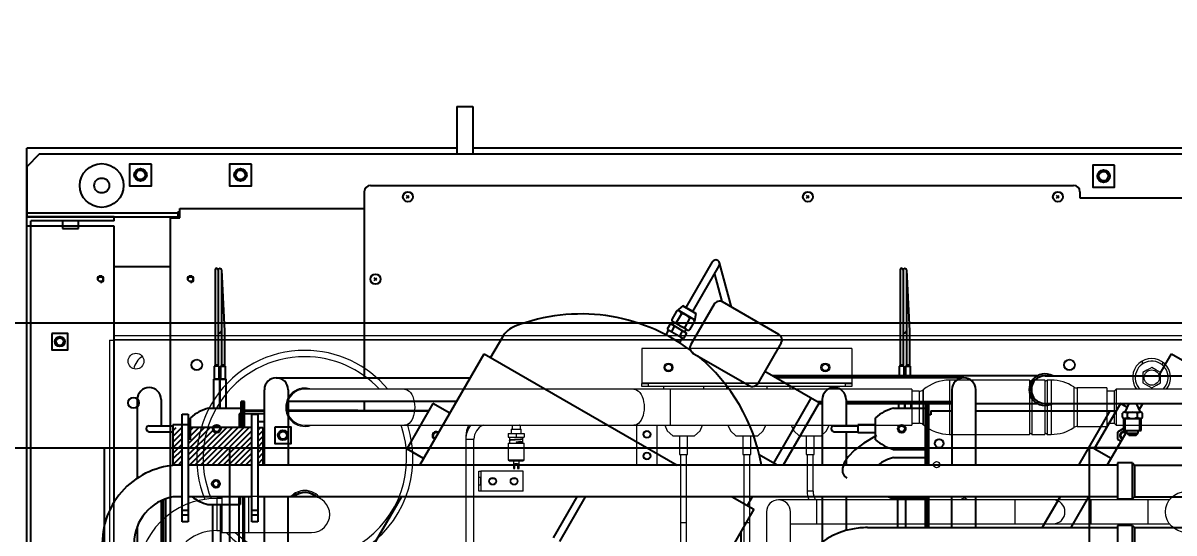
# Model space of a CAD drawing. Header units: millimetres. Extents: x 0 to 31017, y 0 to 21335.
# Drawn here: x 27140.9 to 27232.9, y 3402.2 to 3443.1 of the extents above; entities that cross this region are included whole.
import ezdxf
from ezdxf import colors
from ezdxf.entities.mleader import LeaderData, LeaderLine
from ezdxf.enums import TextEntityAlignment as Align
from ezdxf.math import Vec2, Vec3

# ---------------------------------------------------------------- set-up
doc = ezdxf.new("R2010")
doc.units = ezdxf.units.MM
doc.layers.add('DIM', color=2, linetype='Continuous')
doc.styles.get("Standard").update_dxf_attribs({"font": 'arial.ttf'})
pattern_1 = [(45, (106689.99417, -45823.58983), (-0.2245064, 0.2245064), [])]

# ---------------------------------------------------------------- blocks, each defined once
blk = doc.blocks.new('3F機組圖灰底')
at = {"layer": 'DIM'}
h = blk.add_hatch(dxfattribs=at)
h.set_pattern_fill('ANSI31', color=8, scale=0.1, style=0)
h.set_pattern_definition(pattern_1)
h.paths.add_polyline_path([(106746.685, -45562.649), (106746.785, -45562.649), (106746.785, -45560.563), (106746.685, -45560.563)])
h = blk.add_hatch(dxfattribs=at)
h.set_pattern_fill('ANSI31', color=8, scale=0.1, style=0)
h.set_pattern_definition([(45, (106690.78213, -45825.38736), (-0.2245064, 0.2245064), [])])
h.paths.add_polyline_path([(106741.814, -45562.649), (106741.378, -45562.649, 0.183737), (106741.178, -45562.725), (106741.104, -45562.791), (106741.074, -45562.819), (106741.075, -45565.593), (106741.134, -45565.649), (106741.814, -45565.649)])
h.paths.add_polyline_path([(106747.377, -45562.649), (106744.877, -45562.649, -0.073703), (106744.891, -45562.741, -1), (106744.256, -45562.741, -0.073703), (106744.27, -45562.649), (106742.294, -45562.649), (106742.294, -45565.649), (106747.377, -45565.649)])
h.paths.add_polyline_path([(106748.274, -45562.667, 0.085191), (106748.174, -45562.649), (106747.857, -45562.649), (106747.857, -45565.649), (106748.275, -45565.649)])
h = blk.add_hatch(dxfattribs=at)
h.set_pattern_fill('ANSI31', color=8, scale=0.1, style=0)
h.set_pattern_definition(pattern_1)
h.paths.add_polyline_path([(106746.785, -45568.189), (106746.685, -45568.189), (106746.685, -45570.813, 0.004637), (106746.785, -45570.773)])
h = blk.add_hatch(dxfattribs=at)
h.set_pattern_fill('ANSI31', color=8, scale=0.1, style=0)
h.set_pattern_definition(pattern_1)
h.paths.add_polyline_path([(106746.785, -45570.773, -0.004637), (106746.685, -45570.813), (106746.685, -45578.463), (106746.785, -45578.463)])
at = {"color": 8, "linetype": 'Continuous', "lineweight": 15}
for p, q in [((106735.991, -45555.648), (106735.991, -45608.383)), ((106735.991, -45555.648), (106736.315, -45555.648)), ((106736.315, -45555.648), (106736.315, -45608.383)), ((106736.335, -45555.648), (106736.315, -45555.648)), ((106736.335, -45555.304), (106736.335, -45555.628)), ((106902.393, -45555.304), (106736.335, -45555.304)), ((106902.393, -45555.628), (106736.335, -45555.628)), ((106736.335, -45555.628), (106736.335, -45555.648)), ((106736.335, -45555.648), (106736.335, -45608.383)), ((106902.393, -45555.648), (106736.335, -45555.648)), ((106795.384, -45556.316), (106778.588, -45556.316)), ((106778.588, -45556.316), (106778.588, -45559.098)), ((106795.384, -45556.316), (106795.384, -45559.098)), ((106818.6, -45557.331), (106818.6, -45557.58)), ((106820.27, -45557.679), (106820.27, -45557.425)), ((106818.667, -45558.234), (106818.667, -45559.052)), ((106820.083, -45559.052), (106820.083, -45558.234)), ((106778.588, -45559.098), (106778.588, -45559.118)), ((106795.384, -45559.098), (106778.588, -45559.098)), ((106778.588, -45559.351), (106778.588, -45559.118)), ((106778.588, -45559.118), (106779.094, -45559.118)), ((106779.094, -45559.351), (106778.588, -45559.351)), ((106794.878, -45559.118), (106779.094, -45559.118)), ((106779.094, -45559.118), (106779.094, -45559.351)), ((106794.878, -45559.351), (106779.094, -45559.351)), ((106780.308, -45559.351), (106780.308, -45559.575)), ((106783.546, -45559.575), (106783.546, -45559.351)), ((106785.367, -45559.351), (106785.367, -45559.575)), ((106788.605, -45559.575), (106788.605, -45559.351)), ((106790.426, -45559.351), (106790.426, -45559.575)), ((106793.664, -45559.575), (106793.664, -45559.351)), ((106794.878, -45559.118), (106795.384, -45559.118)), ((106794.878, -45559.351), (106794.878, -45559.118)), ((106795.384, -45559.351), (106794.878, -45559.351)), ((106795.384, -45559.098), (106795.384, -45559.118)), ((106795.384, -45559.118), (106795.384, -45559.351)), ((106809.609, -45558.845), (106803.206, -45558.845)), ((106803.206, -45558.845), (106803.206, -45561.851)), ((106809.609, -45558.845), (106809.609, -45561.851)), ((106810.823, -45558.845), (106809.794, -45558.845)), ((106809.794, -45558.845), (106809.794, -45561.851)), ((106810.823, -45558.845), (106810.823, -45561.851)), ((106811.34, -45558.845), (106811.008, -45558.845)), ((106811.008, -45558.845), (106811.008, -45561.851)), ((106811.34, -45558.845), (106811.34, -45561.851)), ((106813.14, -45559.392), (106813.14, -45561.642)), ((106759.584, -45559.575), (106751.624, -45559.575)), ((106777.939, -45559.575), (106759.584, -45559.575)), ((106780.841, -45559.575), (106777.939, -45559.575)), ((106800.19, -45559.575), (106780.841, -45559.575)), ((106780.841, -45559.575), (106780.841, -45562.466)), ((106800.19, -45559.575), (106800.19, -45562.466)), ((106800.782, -45559.736), (106800.19, -45559.736)), ((106800.782, -45559.736), (106800.782, -45561.511)), ((106801.093, -45559.63), (106801.063, -45559.65)), ((106801.063, -45559.65), (106801.063, -45561.544)), ((106801.093, -45559.63), (106801.093, -45561.552)), ((106815.772, -45559.478), (106813.422, -45559.478)), ((106813.422, -45559.478), (106813.422, -45561.61)), ((106815.772, -45559.478), (106815.772, -45561.61)), ((106816.379, -45559.736), (106815.772, -45559.736)), ((106816.54, -45559.575), (106816.379, -45559.736)), ((106816.379, -45559.736), (106816.379, -45562.306)), ((106846.126, -45559.575), (106816.54, -45559.575)), ((106816.54, -45559.575), (106816.54, -45562.466)), ((106800.782, -45561.511), (106800.782, -45562.306)), ((106801.063, -45561.544), (106801.063, -45562.391)), ((106801.093, -45561.552), (106801.093, -45562.411)), ((106803.206, -45561.851), (106803.206, -45563.196)), ((106809.609, -45561.851), (106809.609, -45563.196)), ((106809.794, -45561.851), (106809.794, -45563.196)), ((106810.823, -45561.851), (106810.823, -45563.196)), ((106811.008, -45561.851), (106811.008, -45563.196)), ((106811.34, -45561.851), (106811.34, -45563.196)), ((106813.14, -45561.642), (106813.14, -45562.649)), ((106813.422, -45561.61), (106813.422, -45562.564)), ((106815.772, -45561.61), (106815.772, -45562.564)), ((106751.624, -45562.466), (106759.584, -45562.466)), ((106759.584, -45562.466), (106768.265, -45562.466)), ((106767.893, -45563.113), (106767.893, -45563.417)), ((106767.893, -45563.113), (106768.536, -45563.113)), ((106768.135, -45562.78), (106768.135, -45563.113)), ((106768.135, -45562.78), (106768.536, -45562.78)), ((106768.205, -45562.466), (106768.205, -45562.78)), ((106768.265, -45562.466), (106768.536, -45562.466)), ((106768.536, -45562.466), (106768.866, -45562.466)), ((106768.536, -45562.78), (106768.937, -45562.78)), ((106768.536, -45563.113), (106768.536, -45563.417)), ((106768.536, -45563.113), (106769.178, -45563.113)), ((106768.777, -45562.466), (106768.777, -45562.449)), ((106768.866, -45562.466), (106777.939, -45562.466)), ((106768.866, -45562.78), (106768.866, -45562.466)), ((106768.937, -45563.113), (106768.937, -45562.78)), ((106769.178, -45563.113), (106769.178, -45563.417)), ((106777.939, -45562.466), (106780.841, -45562.466)), ((106778.184, -45565.624), (106778.184, -45562.466)), ((106779.802, -45565.624), (106779.802, -45562.466)), ((106780.416, -45562.466), (106780.614, -45562.908)), ((106780.614, -45562.908), (106781.054, -45563.297)), ((106780.841, -45562.466), (106800.19, -45562.466)), ((106782.801, -45563.297), (106783.241, -45562.908)), ((106783.241, -45562.908), (106783.439, -45562.466)), ((106785.475, -45562.466), (106785.673, -45562.908)), ((106785.673, -45562.908), (106786.113, -45563.297)), ((106787.86, -45563.297), (106788.3, -45562.908)), ((106788.3, -45562.908), (106788.498, -45562.466)), ((106790.534, -45562.466), (106790.732, -45562.908)), ((106790.732, -45562.908), (106791.172, -45563.297)), ((106792.919, -45563.297), (106793.359, -45562.908)), ((106793.359, -45562.908), (106793.557, -45562.466)), ((106800.19, -45562.306), (106800.782, -45562.306)), ((106801.063, -45562.391), (106801.093, -45562.411)), ((106813.422, -45562.564), (106815.772, -45562.564)), ((106815.772, -45562.306), (106816.379, -45562.306)), ((106816.379, -45562.306), (106816.54, -45562.466)), ((106816.54, -45562.466), (106846.126, -45562.466)), ((106764.507, -45563.317), (106764.507, -45563.57)), ((106764.524, -45563.317), (106764.507, -45563.317)), ((106764.507, -45563.57), (106764.507, -45575.51)), ((106764.507, -45563.57), (106765.149, -45563.57)), ((106765.149, -45575.51), (106765.149, -45563.57)), ((106767.893, -45563.417), (106768.536, -45563.417)), ((106767.898, -45563.903), (106767.898, -45565.218)), ((106767.898, -45563.903), (106768.536, -45563.903)), ((106768.005, -45563.417), (106768.005, -45563.431)), ((106768.005, -45563.462), (106768.005, -45563.634)), ((106768.005, -45563.664), (106768.005, -45563.903)), ((106768.026, -45563.422), (106768.021, -45563.452)), ((106768.021, -45563.452), (106768.031, -45563.452)), ((106768.026, -45563.423), (106768.03, -45563.422)), ((106768.535, -45563.786), (106768.537, -45563.816)), ((106768.536, -45563.417), (106769.178, -45563.417)), ((106768.536, -45563.903), (106769.173, -45563.903)), ((106769.067, -45563.533), (106769.067, -45563.417)), ((106769.067, -45563.735), (106769.067, -45563.563)), ((106769.067, -45563.903), (106769.067, -45563.766)), ((106769.173, -45565.218), (106769.173, -45563.903)), ((106781.054, -45563.297), (106782.801, -45563.297)), ((106781.606, -45563.297), (106781.606, -45564.815)), ((106782.249, -45564.815), (106782.249, -45563.297)), ((106786.113, -45563.297), (106787.86, -45563.297)), ((106786.665, -45563.297), (106786.665, -45564.815)), ((106787.308, -45564.815), (106787.308, -45563.297)), ((106791.172, -45563.297), (106792.919, -45563.297)), ((106791.724, -45563.297), (106791.724, -45564.815)), ((106792.367, -45564.815), (106792.367, -45563.297)), ((106803.206, -45563.196), (106809.609, -45563.196)), ((106809.794, -45563.196), (106810.823, -45563.196)), ((106811.008, -45563.196), (106811.34, -45563.196)), ((106781.606, -45564.815), (106782.249, -45564.815)), ((106781.686, -45564.815), (106781.686, -45570.279)), ((106782.168, -45570.279), (106782.168, -45564.815)), ((106786.665, -45564.815), (106787.308, -45564.815)), ((106786.745, -45564.815), (106786.745, -45570.279)), ((106787.227, -45570.279), (106787.227, -45564.815)), ((106791.724, -45564.815), (106792.367, -45564.815)), ((106791.805, -45564.815), (106791.805, -45567.749)), ((106792.286, -45567.749), (106792.286, -45564.815)), ((106767.898, -45565.218), (106768, -45565.319)), ((106767.898, -45565.218), (106768.536, -45565.218)), ((106768, -45565.319), (106768.536, -45565.319)), ((106768.308, -45565.319), (106768.308, -45565.926)), ((106768.435, -45565.522), (106768.637, -45565.522)), ((106768.435, -45565.926), (106768.435, -45565.522)), ((106768.536, -45565.218), (106769.173, -45565.218)), ((106768.536, -45565.319), (106769.072, -45565.319)), ((106768.637, -45565.522), (106768.637, -45565.926)), ((106768.763, -45565.926), (106768.763, -45565.319)), ((106769.072, -45565.319), (106769.173, -45565.218)), ((106778.184, -45565.624), (106779.802, -45565.624)), ((106765.536, -45566.13), (106765.698, -45566.13)), ((106765.536, -45566.636), (106765.536, -45566.13)), ((106765.536, -45567.243), (106765.536, -45566.636)), ((106765.698, -45566.636), (106765.536, -45566.636)), ((106765.698, -45566.13), (106765.698, -45566.636)), ((106765.718, -45566.13), (106765.698, -45566.13)), ((106765.698, -45567.243), (106765.698, -45566.636)), ((106769.077, -45566.13), (106765.718, -45566.13)), ((106765.718, -45567.749), (106765.718, -45566.13)), ((106766.497, -45566.737), (106766.801, -45566.737)), ((106768.217, -45566.737), (106768.521, -45566.737)), ((106768.308, -45565.926), (106768.435, -45565.926)), ((106768.637, -45565.926), (106768.763, -45565.926)), ((106769.077, -45567.749), (106769.077, -45566.13)), ((106765.536, -45567.749), (106765.536, -45567.243)), ((106765.536, -45567.243), (106765.698, -45567.243)), ((106765.698, -45567.243), (106765.698, -45567.749)), ((106744.985, -45568.322), (106744.581, -45568.322)), ((106744.581, -45568.322), (106744.581, -45570.892)), ((106747.11, -45568.162), (106744.985, -45568.162)), ((106744.985, -45568.162), (106744.985, -45571.053)), ((106752.169, -45568.162), (106747.11, -45568.162)), ((106747.11, -45568.162), (106747.11, -45571.053)), ((106765.698, -45567.749), (106765.536, -45567.749)), ((106765.718, -45567.749), (106765.698, -45567.749)), ((106769.077, -45567.749), (106765.718, -45567.749)), ((106792.551, -45568.435), (106789.516, -45568.435)), ((106792.286, -45567.749), (106791.805, -45567.749)), ((106808.437, -45568.435), (106792.551, -45568.435)), ((106792.551, -45568.435), (106792.551, -45569.398)), ((106811.472, -45568.435), (106808.437, -45568.435)), ((106808.437, -45568.435), (106808.437, -45569.398)), ((106814.507, -45568.435), (106811.472, -45568.435)), ((106819.061, -45568.435), (106814.507, -45568.435)), ((106814.507, -45568.435), (106814.507, -45569.398)), ((106820.792, -45568.435), (106819.061, -45568.435)), ((106819.061, -45568.435), (106819.061, -45569.398)), ((106788.552, -45569.398), (106788.552, -45572.434)), ((106790.48, -45572.434), (106790.48, -45569.398)), ((106792.551, -45569.398), (106792.551, -45570.362)), ((106808.437, -45569.398), (106808.437, -45570.362)), ((106814.507, -45569.398), (106814.507, -45570.362)), ((106819.061, -45569.398), (106819.061, -45570.362)), ((106781.686, -45570.279), (106781.686, -45571.796)), ((106782.168, -45570.279), (106781.686, -45570.279)), ((106782.168, -45571.796), (106782.168, -45570.279)), ((106786.745, -45570.279), (106786.745, -45571.796)), ((106787.227, -45570.279), (106786.745, -45570.279)), ((106787.227, -45571.796), (106787.227, -45570.279)), ((106790.48, -45570.362), (106792.551, -45570.362)), ((106792.551, -45570.362), (106808.437, -45570.362)), ((106808.437, -45570.362), (106811.472, -45570.362)), ((106811.472, -45570.362), (106814.507, -45570.362)), ((106814.507, -45570.362), (106819.061, -45570.362)), ((106819.061, -45570.362), (106820.792, -45570.362)), ((106744.581, -45570.892), (106744.985, -45570.892)), ((106744.985, -45571.053), (106747.11, -45571.053)), ((106747.11, -45571.053), (106752.169, -45571.053))]:
    blk.add_line(p, q, dxfattribs=at)
at = {"color": 8}
for points in [[(106699.375, -45554.263), (106939.375, -45554.263), (106939.375, -45616.763), (106699.375, -45616.763)], [(106709.375, -45564.263), (106929.375, -45564.263), (106929.375, -45606.763), (106709.375, -45606.763)], [(106735.588, -45564.263), (106745.588, -45564.263), (106745.588, -45606.763), (106735.588, -45606.763)], [(106824.375, -45564.263), (106814.375, -45564.263), (106814.375, -45606.763), (106824.375, -45606.763)]]:
    blk.add_lwpolyline(points, close=True, dxfattribs=at)
at = {"color": 8, "linetype": 'Continuous', "lineweight": 15, "flags": 128}
for points in [[(106819.375, -45557.825), (106819.189, -45557.932), (106818.996, -45558.044), (106818.667, -45558.234)], [(106820.083, -45558.234), (106819.898, -45558.127), (106819.704, -45558.015), (106819.375, -45557.825)], [(106818.667, -45559.052), (106818.852, -45559.159), (106819.046, -45559.271), (106819.375, -45559.461)], [(106819.375, -45559.461), (106819.56, -45559.354), (106819.754, -45559.242), (106820.083, -45559.052)], [(106759.584, -45559.575), (106759.714, -45559.593), (106759.841, -45559.646), (106759.961, -45559.733), (106760.072, -45559.851), (106760.171, -45559.999), (106760.255, -45560.171), (106760.323, -45560.364), (106760.373, -45560.574), (106760.403, -45560.794), (106760.414, -45561.021), (106760.403, -45561.247), (106760.373, -45561.467), (106760.323, -45561.677), (106760.255, -45561.87), (106760.171, -45562.043), (106760.072, -45562.19), (106759.961, -45562.308), (106759.841, -45562.395), (106759.714, -45562.448), (106759.584, -45562.466), (106759.584, -45562.466)], [(106777.939, -45559.575), (106778.069, -45559.593), (106778.196, -45559.646), (106778.316, -45559.733), (106778.427, -45559.851), (106778.526, -45559.999), (106778.61, -45560.171), (106778.678, -45560.364), (106778.728, -45560.574), (106778.758, -45560.794), (106778.768, -45561.021), (106778.758, -45561.247), (106778.728, -45561.467), (106778.678, -45561.677), (106778.61, -45561.87), (106778.526, -45562.043), (106778.427, -45562.19), (106778.316, -45562.308), (106778.196, -45562.395), (106778.069, -45562.448), (106777.939, -45562.466), (106777.939, -45562.466)], [(106768.322, -45562.466), (106768.33, -45562.466), (106768.394, -45562.462), (106768.474, -45562.455), (106768.562, -45562.448), (106768.648, -45562.442), (106768.72, -45562.442), (106768.771, -45562.447), (106768.797, -45562.455), (106768.793, -45562.462), (106768.777, -45562.464)], [(106768, -45563.432), (106767.997, -45563.447), (106767.994, -45563.462)], [(106768, -45563.634), (106767.997, -45563.649), (106767.994, -45563.664)], [(106768.537, -45563.614), (106768.484, -45563.617), (106768.398, -45563.622), (106768.315, -45563.628), (106768.276, -45563.63), (106768.239, -45563.633), (106768.171, -45563.638), (106768.112, -45563.643), (106768.065, -45563.649), (106768.031, -45563.654), (106768.019, -45563.657), (106768.006, -45563.662), (106768.006, -45563.664)], [(106769.077, -45563.563), (106769.074, -45563.548), (106769.071, -45563.533)], [(106769.077, -45563.765), (106769.074, -45563.75), (106769.071, -45563.735)], [(106804.389, -45568.275), (106804.238, -45568.362), (106804.113, -45568.435)], [(106804.665, -45568.435), (106804.596, -45568.394), (106804.389, -45568.275)]]:
    blk.add_lwpolyline(points, dxfattribs=at)
at = {"color": 8, "linetype": 'Continuous', "lineweight": 15}
for centre, radius in [((106738.116, -45557.327), 0.632), ((106742.973, -45557.631), 0.455), ((106742.973, -45557.631), 0.405), ((106780.713, -45557.833), 0.354), ((106780.713, -45557.833), 0.253), ((106793.259, -45557.833), 0.354), ((106793.259, -45557.833), 0.253), ((106812.787, -45557.631), 0.455), ((106812.787, -45557.631), 0.405), ((106819.375, -45558.643), 0.608), ((106737.914, -45560.666), 0.455), ((106737.914, -45560.666), 0.405), ((106778.993, -45563.196), 0.304), ((106778.993, -45563.196), 0.253), ((106778.993, -45564.916), 0.304), ((106778.993, -45564.916), 0.253), ((106802.163, -45565.624), 0.253), ((106766.649, -45566.94), 0.304), ((106766.649, -45566.94), 0.253), ((106768.369, -45566.94), 0.304), ((106768.369, -45566.94), 0.253), ((106822.096, -45569.398), 1.621)]:
    blk.add_circle(centre, radius, dxfattribs=at)
for centre, radius, start, end in [((106751.624, -45565.118), 8.651, 90, 202.2636), ((106751.624, -45565.118), 8.651, 90, 202.2636), ((106751.624, -45565.118), 8.651, 39.84853, 90), ((106751.624, -45565.118), 8.651, 39.84853, 90), ((106739.431, -45558.238), 1.518, 122.09054, 168.51915), ((106751.624, -45565.118), 8.145, 90, 203.28107), ((106751.624, -45565.118), 8.145, 42.88734, 90), ((106819.364, -45558.643), 1.518, 322.0965, 217.9035), ((106819.375, -45558.643), 1.315, 93.56584, 225.14111), ((106819.375, -45558.643), 1.315, 314.85889, 93.56584), ((106803.206, -45562.083), 3.238, 90, 130.74857), ((106809.701, -45558.805), 0.101, 203.57818, 336.42182), ((106810.915, -45558.805), 0.101, 203.57818, 336.42182), ((106811.34, -45562.083), 3.238, 56.20995, 90), ((106813.422, -45558.972), 0.506, 236.20995, 270), ((106751.624, -45561.021), 1.533, 90, 289.45484), ((106751.624, -45561.021), 1.445, 90, 270), ((106751.624, -45561.021), 1.533, 70.54516, 90), ((106800.782, -45559.23), 0.506, 270, 303.73864), ((106751.624, -45565.118), 8.651, 223.3133, 17.85494), ((106751.624, -45565.118), 8.651, 223.3133, 17.85494), ((106751.624, -45565.118), 8.145, 226.76875, 19.00509), ((106766.345, -45563.317), 1.839, 152.41923, 180), ((106766.345, -45563.57), 1.839, 143.09069, 180), ((106766.345, -45563.57), 1.196, 112.62471, 180), ((106800.782, -45562.811), 0.506, 56.26136, 90), ((106803.206, -45559.958), 3.238, 229.25143, 270), ((106811.34, -45559.958), 3.238, 270, 303.79005), ((106813.422, -45563.069), 0.506, 90, 123.79005), ((106768.021, -45563.445), 0.0214, 91.35221, 136.36888), ((106768.451, -45560.108), 3.48, 270.22881, 280.18341), ((106768.968, -45563.511), 0.245, 268.68644, 293.71237), ((106809.701, -45563.236), 0.101, 23.57818, 156.42182), ((106810.915, -45563.236), 0.101, 23.57818, 156.42182), ((106751.624, -45569.216), 1.533, 90, 136.55465), ((106751.624, -45569.216), 1.533, 34.12435, 90), ((106744.581, -45574.666), 6.344, 90, 180), ((106751.624, -45569.216), 1.422, 42.78574, 132.14059), ((106751.624, -45569.216), 1.334, 49.82247, 127.80077), ((106752.169, -45569.607), 1.445, 270, 90), ((106789.516, -45569.398), 0.964, 0, 180), ((106793.563, -45567.749), 1.759, 180, 202.94304), ((106793.563, -45567.749), 1.277, 180, 212.46921), ((106804.389, -45569.267), 0.835, 85.5384, 94.4616), ((106811.472, -45569.398), 0.964, 0, 90), ((106811.472, -45569.398), 0.964, 270, 0), ((106744.581, -45574.666), 3.774, 90, 180)]:
    blk.add_arc(centre, radius, start, end, dxfattribs=at)
blk.add_ellipse((106768.536, -45563.437), major_axis=(-0.164, 8.761), ratio=0.057661, start_param=1.567929, end_param=1.571387, dxfattribs=at)
for points, knots in [([(106768.005, -45563.67), (106767.999, -45563.668), (106767.988, -45563.662), (106768.017, -45563.654), (106768.081, -45563.645), (106768.177, -45563.637), (106768.297, -45563.628), (106768.435, -45563.62), (106768.58, -45563.611), (106768.721, -45563.603), (106768.85, -45563.594), (106768.956, -45563.586), (106769.033, -45563.577), (106769.074, -45563.569), (106769.073, -45563.565), (106769.073, -45563.563)], [0, 0, 0, 0, 0.071238, 0.150944, 0.231389, 0.310023, 0.389807, 0.470226, 0.548815, 0.628672, 0.709059, 0.787611, 0.867539, 0.94789, 1, 1, 1, 1]), ([(106768.003, -45563.634), (106768.002, -45563.633), (106767.997, -45563.63), (106768.024, -45563.624), (106768.084, -45563.615), (106768.179, -45563.607), (106768.298, -45563.598), (106768.434, -45563.589), (106768.577, -45563.581), (106768.717, -45563.572), (106768.845, -45563.564), (106768.951, -45563.556), (106769.027, -45563.547), (106769.068, -45563.539), (106769.068, -45563.534), (106769.067, -45563.533)], [0, 0, 0, 0, 0.014652, 0.09914, 0.184412, 0.267767, 0.352337, 0.43758, 0.520887, 0.605535, 0.690745, 0.77401, 0.858733, 0.943906, 1, 1, 1, 1]), ([(106768.535, -45563.786), (106768.582, -45563.783), (106768.677, -45563.778), (106768.809, -45563.769), (106768.922, -45563.76), (106769.008, -45563.752), (106769.063, -45563.743), (106769.068, -45563.738), (106769.071, -45563.735)], [0, 0, 0, 0, 0.166515, 0.335903, 0.502212, 0.668938, 0.838319, 1, 1, 1, 1]), ([(106768.537, -45563.816), (106768.584, -45563.813), (106768.68, -45563.808), (106768.813, -45563.799), (106768.928, -45563.791), (106769.014, -45563.782), (106769.068, -45563.773), (106769.074, -45563.768), (106769.076, -45563.765)], [0, 0, 0, 0, 0.166825, 0.336527, 0.503146, 0.670177, 0.839872, 1, 1, 1, 1])]:
    blk.add_open_spline(points, degree=3, knots=knots, dxfattribs=at)
for points in [[(106767.997, -45563.462), (106768.021, -45563.452)], [(106768.003, -45563.432), (106768.026, -45563.422)]]:
    blk.add_open_spline(points, degree=1, dxfattribs=at)
at = {"layer": 'DIM', "color": 8}
for p, q in [((106763.775, -45536.943), (106763.775, -45540.763)), ((106763.775, -45536.943), (106765.075, -45536.943)), ((106765.075, -45536.943), (106765.075, -45540.763)), ((106763.775, -45540.263), (106729.375, -45540.263)), ((106729.375, -45550.263), (106729.375, -45540.263)), ((106730.375, -45540.763), (106729.375, -45541.763)), ((106908.375, -45540.763), (106730.375, -45540.763)), ((106873.675, -45540.263), (106765.075, -45540.263)), ((106729.375, -45541.763), (106729.375, -45545.763)), ((106756.375, -45543.763), (106756.375, -45558.66)), ((106756.875, -45543.263), (106813.125, -45543.263)), ((106813.625, -45543.763), (106813.625, -45544.263)), ((106759.981, -45544.269), (106759.769, -45544.056)), ((106759.769, -45544.269), (106759.981, -45544.056)), ((106791.981, -45544.269), (106791.769, -45544.056)), ((106791.769, -45544.269), (106791.981, -45544.056)), ((106811.981, -45544.269), (106811.769, -45544.056)), ((106811.769, -45544.269), (106811.981, -45544.056)), ((106813.625, -45544.263), (106831.625, -45544.263)), ((106729.375, -45545.443), (106741.475, -45545.443)), ((106741.475, -45545.363), (106741.475, -45545.763)), ((106741.475, -45545.363), (106741.625, -45545.363)), ((106741.475, -45545.443), (106741.625, -45545.443)), ((106741.625, -45545.113), (106756.375, -45545.113)), ((106741.625, -45545.863), (106741.625, -45545.113)), ((106729.375, -45625.763), (106729.375, -45545.763)), ((106736.375, -45545.763), (106729.375, -45545.763)), ((106729.375, -45545.763), (106741.625, -45545.763)), ((106736.375, -45546.513), (106729.375, -45546.513)), ((106729.695, -45546.513), (106729.695, -45546.083)), ((106736.375, -45546.083), (106729.695, -45546.083)), ((106729.695, -45625.013), (106729.695, -45546.513)), ((106733.525, -45546.083), (106732.225, -45546.083)), ((106732.225, -45546.083), (106732.225, -45546.513)), ((106732.225, -45546.513), (106732.225, -45546.703)), ((106733.525, -45546.513), (106733.525, -45546.083)), ((106733.525, -45546.703), (106733.525, -45546.513)), ((106736.375, -45546.083), (106736.375, -45545.763)), ((106736.375, -45568.592), (106736.375, -45546.513)), ((106740.875, -45606.215), (106740.875, -45545.863)), ((106740.875, -45545.863), (106741.625, -45545.863)), ((106732.225, -45546.703), (106733.525, -45546.703)), ((106740.875, -45549.763), (106736.375, -45549.763)), ((106744.448, -45550.017), (106744.448, -45557.621)), ((106744.698, -45550.017), (106744.698, -45557.621)), ((106744.948, -45550.012), (106745.198, -45554.939)), ((106744.949, -45550.017), (106744.948, -45554.928)), ((106784.223, -45549.382), (106782.11, -45553.042)), ((106782.66, -45553.359), (106784.773, -45549.7)), ((106785.752, -45552.995), (106784.805, -45549.459)), ((106799.248, -45550.017), (106799.248, -45557.621)), ((106799.498, -45550.017), (106799.498, -45557.621)), ((106799.748, -45550.012), (106799.998, -45554.939)), ((106799.749, -45550.017), (106799.748, -45554.928)), ((106757.381, -45550.869), (106757.169, -45550.656)), ((106757.169, -45550.869), (106757.381, -45550.656)), ((106784.39, -45550.364), (106784.977, -45552.555)), ((106781.866, -45552.901), (106781.37, -45553.316)), ((106781.866, -45552.901), (106782.905, -45553.501)), ((106782.905, -45553.5), (106781.866, -45552.901)), ((106784.365, -45552.772), (106782.496, -45556.008)), ((106789.551, -45555.189), (106785.049, -45552.589)), ((106781.37, -45553.316), (106780.977, -45553.997)), ((106781.755, -45553.538), (106781.362, -45554.219)), ((106782.654, -45553.934), (106781.615, -45553.335)), ((106782.66, -45553.359), (106782.11, -45553.042)), ((106782.905, -45553.5), (106782.794, -45554.138)), ((106780.728, -45554.82), (106780.502, -45555.212)), ((106780.87, -45554.325), (106780.62, -45554.758)), ((106780.62, -45554.758), (106781.919, -45555.508)), ((106780.87, -45554.325), (106782.169, -45555.075)), ((106781.195, -45554.512), (106780.945, -45554.945)), ((106781.148, -45554.232), (106781.038, -45554.422)), ((106782.155, -45554.8), (106781.116, -45554.2)), ((106782.111, -45554.787), (106782.001, -45554.978)), ((106782.408, -45553.915), (106782.015, -45554.596)), ((106782.794, -45554.138), (106782.4, -45554.819)), ((106744.948, -45554.941), (106744.948, -45557.621)), ((106745.198, -45554.941), (106745.198, -45557.621)), ((106767.433, -45555.399), (106766.488, -45557.036)), ((106781.811, -45555.445), (106781.585, -45555.837)), ((106781.844, -45554.887), (106781.594, -45555.32)), ((106782.169, -45555.075), (106781.919, -45555.508)), ((106799.748, -45554.941), (106799.748, -45557.621)), ((106799.998, -45554.941), (106799.998, -45557.621)), ((106782.613, -45556.652), (106787.183, -45559.291)), ((106789.734, -45555.872), (106787.866, -45559.108)), ((106760.822, -45565.649), (106765.968, -45556.736)), ((106765.968, -45556.736), (106781.407, -45565.649)), ((106819.943, -45558.512), (106820.968, -45556.736)), ((106820.968, -45556.736), (106824.045, -45558.512)), ((106744.773, -45557.741), (106744.373, -45557.741)), ((106744.373, -45557.741), (106744.373, -45558.741)), ((106744.448, -45557.621), (106744.698, -45557.621)), ((106744.773, -45558.741), (106744.773, -45557.741)), ((106745.273, -45557.741), (106744.873, -45557.741)), ((106744.873, -45557.741), (106744.873, -45558.741)), ((106744.948, -45557.621), (106745.198, -45557.621)), ((106744.948, -45557.741), (106745.198, -45557.741)), ((106745.273, -45558.741), (106745.273, -45557.741)), ((106792.766, -45560.661), (106788.419, -45558.151)), ((106799.573, -45557.741), (106799.173, -45557.741)), ((106799.173, -45557.741), (106799.173, -45558.512)), ((106799.248, -45557.621), (106799.498, -45557.621)), ((106799.573, -45558.512), (106799.573, -45557.741)), ((106800.073, -45557.741), (106799.673, -45557.741)), ((106799.673, -45557.741), (106799.673, -45558.512)), ((106799.748, -45557.621), (106799.998, -45557.621)), ((106799.748, -45557.741), (106799.998, -45557.741)), ((106800.073, -45558.512), (106800.073, -45557.741)), ((106744.373, -45558.741), (106744.335, -45558.779)), ((106744.335, -45558.779), (106744.811, -45558.779)), ((106744.335, -45561.091), (106744.335, -45558.779)), ((106744.373, -45558.741), (106744.773, -45558.741)), ((106744.773, -45558.741), (106744.811, -45558.779)), ((106744.811, -45558.779), (106744.811, -45561.091)), ((106744.873, -45558.741), (106744.835, -45558.779)), ((106744.835, -45558.779), (106745.311, -45558.779)), ((106744.835, -45561.091), (106744.835, -45558.779)), ((106744.873, -45558.741), (106745.273, -45558.741)), ((106745.273, -45558.741), (106745.311, -45558.779)), ((106745.311, -45558.779), (106745.311, -45561.091)), ((106749.338, -45558.66), (106764.857, -45558.66)), ((106810.224, -45558.512), (106789.045, -45558.512)), ((106804.338, -45558.66), (106789.301, -45558.66)), ((106810.838, -45558.512), (106857.838, -45558.512)), ((106748.386, -45565.649), (106748.386, -45559.612)), ((106750.291, -45559.612), (106750.291, -45565.649)), ((106789.143, -45565.497), (106792.143, -45560.301)), ((106803.386, -45559.612), (106803.386, -45565.649)), ((106805.291, -45565.649), (106805.291, -45559.612)), ((106738.222, -45560.394), (106738.222, -45566.695)), ((106740.127, -45560.394), (106740.127, -45562.503)), ((106743.926, -45561.091), (106746.523, -45561.091)), ((106746.523, -45561.091), (106746.523, -45562.149)), ((106746.785, -45560.563), (106746.525, -45560.563)), ((106746.525, -45562.649), (106746.525, -45560.563)), ((106746.685, -45562.649), (106746.685, -45560.563)), ((106746.785, -45562.649), (106746.785, -45560.563)), ((106746.785, -45561.263), (106748.386, -45561.263)), ((106763.758, -45560.565), (106750.291, -45560.565)), ((106750.291, -45561.263), (106755.875, -45561.263)), ((106756.375, -45560.565), (106756.375, -45561.313)), ((106761.876, -45560.724), (106759.776, -45564.361)), ((106763.218, -45561.499), (106761.876, -45560.724)), ((106792.766, -45560.661), (106789.886, -45565.649)), ((106792.6, -45560.565), (106793.022, -45560.565)), ((106792.736, -45560.712), (106793.022, -45560.712)), ((106793.022, -45560.394), (106793.022, -45565.649)), ((106794.927, -45560.394), (106794.927, -45562.503)), ((106794.927, -45560.565), (106803.386, -45560.565)), ((106794.927, -45560.712), (106803.386, -45560.712)), ((106798.726, -45561.091), (106801.275, -45561.091)), ((106799.135, -45561.091), (106799.135, -45560.712)), ((106799.611, -45560.712), (106799.611, -45561.091)), ((106799.635, -45561.091), (106799.635, -45560.712)), ((106800.111, -45560.712), (106800.111, -45561.091)), ((106801.275, -45565.649), (106801.275, -45560.712)), ((106801.435, -45565.649), (106801.435, -45560.712)), ((106801.535, -45565.649), (106801.535, -45560.712)), ((106805.291, -45560.712), (106810.224, -45560.712)), ((106810.838, -45560.712), (106857.838, -45560.712)), ((106816.876, -45560.724), (106814.776, -45564.361)), ((106817.394, -45561.023), (106816.876, -45560.724)), ((106817.538, -45560.712), (106817.213, -45561.413)), ((106817.538, -45560.712), (106818.138, -45560.712)), ((106818.138, -45560.712), (106818.463, -45561.413)), ((106818.376, -45561.225), (106818.673, -45560.712)), ((106741.814, -45570.193), (106741.814, -45561.587)), ((106741.814, -45561.587), (106742.294, -45561.587)), ((106741.814, -45569.649), (106741.814, -45561.795)), ((106742.294, -45561.587), (106742.294, -45570.193)), ((106742.294, -45561.795), (106742.294, -45569.649)), ((106742.473, -45563.621), (106742.473, -45561.862)), ((106746.525, -45561.543), (106746.375, -45561.543)), ((106746.375, -45561.543), (106746.375, -45562.649)), ((106746.785, -45561.313), (106748.386, -45561.313)), ((106748.386, -45561.313), (106746.785, -45561.313)), ((106748.386, -45561.543), (106746.785, -45561.543)), ((106747.377, -45570.193), (106747.377, -45561.587)), ((106747.377, -45561.587), (106747.857, -45561.587)), ((106747.857, -45561.587), (106747.857, -45570.193)), ((106747.857, -45562.149), (106748.389, -45562.149)), ((106761.536, -45561.313), (106750.291, -45561.313)), ((106750.291, -45561.313), (106761.536, -45561.313)), ((106797.273, -45563.621), (106797.273, -45561.862)), ((106801.695, -45561.633), (106801.535, -45561.633)), ((106801.695, -45561.313), (106803.386, -45561.313)), ((106801.695, -45561.313), (106801.695, -45561.633)), ((106805.291, -45561.313), (106816.536, -45561.313)), ((106816.019, -45561.313), (106813.512, -45565.649)), ((106817.028, -45561.818), (106817.028, -45561.507)), ((106817.138, -45562.892), (106817.138, -45561.896)), ((106817.231, -45561.412), (106818.446, -45561.412)), ((106817.231, -45561.912), (106818.446, -45561.912)), ((106817.247, -45562.892), (106817.247, -45561.912)), ((106817.433, -45561.818), (106817.433, -45561.507)), ((106818.243, -45561.818), (106818.243, -45561.507)), ((106818.43, -45562.892), (106818.43, -45561.912)), ((106818.538, -45562.892), (106818.538, -45561.896)), ((106818.648, -45561.818), (106818.648, -45561.507)), ((106739.175, -45562.503), (106741.073, -45562.503)), ((106739.175, -45562.979), (106741.073, -45562.979)), ((106741.073, -45562.424), (106741.073, -45563.059)), ((106742.473, -45562.424), (106741.073, -45562.424)), ((106741.074, -45562.819), (106741.075, -45565.649)), ((106747.857, -45562.649), (106748.274, -45562.649)), ((106748.274, -45562.649), (106748.275, -45565.649)), ((106793.975, -45562.503), (106795.873, -45562.503)), ((106793.975, -45562.979), (106795.873, -45562.979)), ((106794.927, -45562.979), (106794.927, -45565.649)), ((106797.273, -45562.424), (106795.873, -45562.424)), ((106795.873, -45562.424), (106795.873, -45563.059)), ((106797.273, -45563.059), (106795.873, -45563.059)), ((106815.822, -45565.649), (106817.378, -45562.954)), ((106817.125, -45562.718), (106816.627, -45563.005)), ((106816.627, -45563.005), (106816.627, -45563.58)), ((106817.138, -45562.725), (106817.125, -45562.718)), ((106817.138, -45562.892), (106818.538, -45562.892)), ((106817.378, -45563.102), (106817.378, -45562.892)), ((106817.378, -45563.102), (106818.298, -45563.102)), ((106817.538, -45563.262), (106817.378, -45563.102)), ((106818.138, -45563.262), (106818.298, -45563.102)), ((106818.298, -45563.102), (106818.298, -45562.892)), ((106816.627, -45563.58), (106816.919, -45563.749)), ((106817.538, -45563.262), (106818.138, -45563.262)), ((106761.118, -45565.136), (106759.776, -45564.361)), ((106789.407, -45565.649), (106787.983, -45564.827)), ((106798.726, -45564.391), (106801.275, -45564.391)), ((106816.118, -45565.136), (106814.776, -45564.361)), ((106741.814, -45565.649), (106741.073, -45565.649)), ((106741.814, -45565.649), (106741.075, -45565.649)), ((106747.377, -45565.649), (106742.294, -45565.649)), ((106747.377, -45565.649), (106742.294, -45565.649)), ((106756.189, -45565.649), (106747.857, -45565.649)), ((106764.689, -45565.649), (106756.189, -45565.649)), ((106790.689, -45565.649), (106764.689, -45565.649)), ((106816.632, -45565.649), (106790.689, -45565.649)), ((106798.727, -45565.04), (106801.275, -45565.04)), ((106817.832, -45565.479), (106816.632, -45565.479)), ((106816.632, -45565.479), (106816.632, -45568.359)), ((106817.832, -45568.359), (106817.832, -45565.479)), ((106817.832, -45565.479), (106818.002, -45565.649)), ((106818.002, -45565.649), (106818.002, -45568.189)), ((106818.005, -45565.649), (106893.328, -45565.649)), ((106740.127, -45568.532), (106740.127, -45575.996)), ((106740.325, -45575.978), (106740.325, -45568.448)), ((106740.475, -45568.393), (106740.475, -45575.979)), ((106741.814, -45568.189), (106741.073, -45568.189)), ((106747.377, -45568.189), (106742.294, -45568.189)), ((106747.377, -45568.189), (106742.294, -45568.189)), ((106746.375, -45587.572), (106746.375, -45568.189)), ((106746.456, -45568.189), (106746.456, -45568.8)), ((106746.685, -45578.463), (106746.685, -45568.189)), ((106746.785, -45578.463), (106746.785, -45568.189)), ((106756.189, -45568.189), (106747.857, -45568.189)), ((106748.386, -45572.178), (106748.386, -45568.189)), ((106750.291, -45572.178), (106750.291, -45568.189)), ((106753.512, -45578.31), (106759.355, -45568.189)), ((106764.689, -45568.189), (106756.189, -45568.189)), ((106790.689, -45568.189), (106764.689, -45568.189)), ((106773.385, -45568.189), (106771.49, -45571.471)), ((106772.01, -45571.771), (106774.078, -45568.189)), ((106785.807, -45568.189), (106787.532, -45569.186)), ((106787.415, -45568.189), (106787.013, -45568.886)), ((106816.632, -45568.189), (106790.689, -45568.189)), ((106793.022, -45568.189), (106793.022, -45571.798)), ((106794.927, -45568.189), (106794.927, -45570.892)), ((106798.727, -45568.34), (106801.275, -45568.34)), ((106799.057, -45570.657), (106799.057, -45568.34)), ((106799.692, -45570.657), (106799.692, -45568.34)), ((106801.275, -45570.657), (106801.275, -45568.189)), ((106801.435, -45570.657), (106801.435, -45568.189)), ((106801.535, -45570.657), (106801.535, -45568.189)), ((106803.386, -45570.657), (106803.386, -45568.189)), ((106805.291, -45570.657), (106805.291, -45568.189)), ((106812.044, -45568.189), (106810.618, -45570.657)), ((106812.931, -45570.657), (106814.356, -45568.189)), ((106816.632, -45568.359), (106817.832, -45568.359)), ((106817.832, -45568.359), (106818.002, -45568.189)), ((106818.005, -45568.189), (106893.328, -45568.189)), ((106740.325, -45569.626), (106740.325, -45569.45)), ((106740.475, -45569.464), (106740.475, -45569.585)), ((106741.814, -45569.249), (106742.294, -45569.249)), ((106743.858, -45568.8), (106746.456, -45568.8)), ((106744.257, -45571.982), (106744.257, -45568.8)), ((106744.892, -45571.982), (106744.892, -45568.8)), ((106747.377, -45569.249), (106747.857, -45569.249)), ((106787.532, -45569.186), (106768.632, -45601.922)), ((106740.127, -45569.659), (106740.127, -45569.679)), ((106742.294, -45569.649), (106741.814, -45569.649)), ((106742.294, -45570.193), (106741.814, -45570.193)), ((106747.857, -45569.649), (106747.377, -45569.649)), ((106747.857, -45570.193), (106747.377, -45570.193)), ((106738.222, -45570.544), (106738.222, -45578.441)), ((106786.524, -45580.427), (106786.524, -45570.933)), ((106796.629, -45570.657), (106810.431, -45570.657)), ((106808.769, -45570.657), (106816.629, -45570.657)), ((106817.829, -45570.487), (106816.629, -45570.487)), ((106816.629, -45570.487), (106816.629, -45573.367)), ((106817.829, -45573.367), (106817.829, -45570.487)), ((106817.829, -45570.487), (106817.999, -45570.657)), ((106817.999, -45570.657), (106817.998, -45573.197)), ((106817.999, -45570.657), (106837.157, -45570.657))]:
    blk.add_line(p, q, dxfattribs=at)
at = {"layer": 'DIM', "color": 8, "flags": 128}
for points in [[(106739.345, -45541.543), (106737.605, -45541.543), (106737.605, -45543.283), (106739.345, -45543.283)], [(106747.345, -45541.543), (106745.605, -45541.543), (106745.605, -45543.283), (106747.345, -45543.283)], [(106816.395, -45541.643), (106814.655, -45541.643), (106814.655, -45543.383), (106816.395, -45543.383)], [(106731.375, -45555.113), (106731.375, -45556.413), (106732.675, -45556.413), (106732.675, -45555.113)], [(106749.225, -45562.613), (106749.225, -45563.913), (106750.525, -45563.913), (106750.525, -45562.613)]]:
    blk.add_lwpolyline(points, close=True, dxfattribs=at)
for points in [[(106747.377, -45562.649), (106742.294, -45562.649)], [(106797.358, -45563.29), (106796.342, -45563.898), (106795.592, -45564.469), (106795.078, -45564.996), (106794.77, -45565.47), (106794.637, -45565.885), (106794.647, -45566.233), (106794.771, -45566.507), (106794.978, -45566.699)]]:
    blk.add_lwpolyline(points, dxfattribs=at)
at = {"layer": 'DIM', "color": 8}
for centre, radius in [((106735.375, -45543.263), 1.75), ((106738.475, -45542.413), 0.5), ((106746.475, -45542.413), 0.5), ((106735.375, -45543.263), 0.6), ((106738.475, -45542.413), 0.375), ((106746.475, -45542.413), 0.375), ((106815.525, -45542.513), 0.5), ((106815.525, -45542.513), 0.375), ((106759.875, -45544.163), 0.4), ((106791.875, -45544.163), 0.4), ((106811.875, -45544.163), 0.4), ((106735.275, -45550.763), 0.2), ((106742.475, -45550.763), 0.2), ((106757.275, -45550.763), 0.4), ((106732.025, -45555.763), 0.4), ((106732.025, -45555.763), 0.3), ((106744.573, -45562.741), 0.317), ((106744.573, -45562.741), 0.238), ((106749.875, -45563.263), 0.4), ((106749.875, -45563.263), 0.3), ((106799.373, -45562.741), 0.317), ((106799.373, -45562.741), 0.238), ((106802.375, -45563.913), 0.35), ((106744.506, -45567.15), 0.317), ((106744.506, -45567.15), 0.317)]:
    blk.add_circle(centre, radius, dxfattribs=at)
for centre, radius, start, end in [((106756.875, -45543.763), 0.5, 90, 180), ((106813.125, -45543.763), 0.5, 0, 90), ((106784.498, -45549.541), 0.317, 330.00046, 150.00046), ((106744.573, -45550.017), 0.125, 0, 180), ((106744.823, -45550.017), 0.125, 0, 180), ((106799.373, -45550.017), 0.125, 0, 180), ((106799.623, -45550.017), 0.125, 0, 180), ((106735.275, -45550.763), 0.25, 270, 180), ((106742.475, -45550.763), 0.25, 270, 180), ((106784.798, -45553.022), 0.5, 59.87963, 150), ((106773.723, -45568.204), 14.654, 53.342, 111.113), ((106781.473, -45553.582), 0.286, 8.86671, 111.13422), ((106781.774, -45554.26), 0.722, 28.50946, 91.49146), ((106782.511, -45554.182), 0.286, 8.86671, 111.13422), ((106769.165, -45556.399), 2, 111.113, 150), ((106781.259, -45553.953), 0.286, 188.86671, 291.13422), ((106781.996, -45553.874), 0.722, 208.50946, 271.49146), ((106782.297, -45554.552), 0.286, 188.86671, 291.13422), ((106744.823, -45554.941), 0.125, 180, 6.39967), ((106789.301, -45555.622), 0.5, 330, 60), ((106799.623, -45554.941), 0.125, 180, 6.39967), ((106782.929, -45556.258), 0.5, 150, 240), ((106773.723, -45568.204), 14.654, 10.03945, 50.393), ((106744.561, -45557.681), 0.128, 151.98716, 208.01284), ((106744.585, -45557.681), 0.128, 332.13556, 27.86444), ((106745.061, -45557.681), 0.128, 151.98716, 208.01284), ((106745.085, -45557.681), 0.128, 332.13556, 27.86444), ((106799.361, -45557.681), 0.128, 151.98716, 208.01284), ((106799.385, -45557.681), 0.128, 332.13556, 27.86444), ((106799.861, -45557.681), 0.128, 151.98716, 208.01284), ((106799.885, -45557.681), 0.128, 332.13556, 27.86444), ((106810.838, -45559.612), 1.26, 60.81102, 299.18898), ((106749.338, -45559.612), 0.953, 0, 180), ((106787.433, -45558.858), 0.5, 240, 330), ((106804.338, -45559.612), 0.953, 0, 180), ((106810.838, -45559.612), 1.1, 90, 270), ((106810.838, -45559.612), 1.1, 90, 270), ((106739.175, -45560.394), 0.953, 0, 180), ((106793.975, -45560.394), 0.953, 0, 180), ((106744.865, -45564.618), 3.65, 104.91422, 130.94592), ((106799.665, -45564.618), 3.65, 104.91422, 130.94592), ((106817.231, -45561.676), 0.264, 39.86691, 140.13309), ((106817.231, -45561.648), 0.264, 219.86691, 320.13309), ((106817.835, -45562.299), 0.89, 62.91605, 117.08395), ((106817.835, -45561.026), 0.89, 242.91605, 297.08395), ((106818.446, -45561.676), 0.264, 39.86691, 140.13309), ((106818.446, -45561.648), 0.264, 219.86691, 320.13309), ((106739.175, -45562.741), 0.238, 90, 270), ((106762.125, -45563.293), 0.3, 50.406, 249.594), ((106762.125, -45563.293), 0.25, 48.463, 251.537), ((106793.975, -45562.741), 0.238, 90, 270), ((106817.125, -45563.293), 0.3, 50.406, 249.594), ((106817.125, -45563.293), 0.25, 48.463, 251.537), ((106799.665, -45560.865), 3.65, 229.05408, 255.08578), ((106741.689, -45571.919), 6.27, 88.85832, 133.22979), ((106799.667, -45568.567), 3.65, 104.91422, 126.93347), ((106741.689, -45571.919), 6.27, 133.22979, 180), ((106744.506, -45567.15), 0.238, 0, 180), ((106744.506, -45567.15), 0.238, 0, 180), ((106744.506, -45567.15), 0.238, 180, 0), ((106744.506, -45567.15), 0.238, 180, 0), ((106741.798, -45571.959), 3.839, 100.87976, 179.40618), ((106744.798, -45565.273), 3.65, 233.03401, 255.08578), ((106799.667, -45564.813), 3.65, 247.67592, 255.08578), ((106796.629, -45576.927), 6.27, 101.00946, 180), ((106796.629, -45576.927), 6.27, 90, 101.00946)]:
    blk.add_arc(centre, radius, start, end, dxfattribs=at)
for p in [(106782.11, -45553.042), (106782.66, -45553.359)]:
    blk.add_point(p, dxfattribs=at)
blk = doc.blocks.new('_DetailCallout')
at = {"color": 0, "linetype": 'ByBlock', "lineweight": -2, "transparency": 16777216}
blk.add_line((8, 0), (-8, 0), dxfattribs=at)
blk.add_circle((0, 0), 8, dxfattribs=at)
at = {"color": 0, "transparency": 16777216}
for tag, p in [('視圖號碼', (0, 1)), ('圖紙號碼', (0, -6))]:
    blk.add_attdef(tag, text='', height=3, dxfattribs=at).set_placement(p, align=Align.CENTER)

msp = doc.modelspace()

# ---------------------------------------------------------------- block references
at = {"color": 30}
msp.add_blockref('3F機組圖灰底', (-79588.225, 48973.327), dxfattribs=at)

# ---------------------------------------------------------------- leaders
at = {"color": 54}
ml = msp.add_multileader_block('Standard', dxfattribs=at)
ml.set_content('_DetailCallout', color=54, scale=15)
ml.set_attribute('視圖號碼', '冷藏庫', width=0)
ml.set_attribute('圖紙號碼', 'A機', width=0)
ml.set_leader_properties()
ml.build(insert=Vec2(0, 0))
ml.multileader.update_dxf_attribs({"leader_type": 0})
ctx = ml.context
ctx.base_point, ctx.plane_origin = Vec3(29838.443, 5795.864), Vec3(29958.443, 5795.864)
notes = []
notes.append((ctx, [(0, (0, 0, 0), (0, 0), (1, 0), 1, [])]))
ctx.block.insert = Vec3(29958.443, 5795.864)
at = {"color": 230}
ml = msp.add_multileader_block('Standard', dxfattribs=at)
ml.set_content('_DetailCallout', color=230, scale=15)
ml.set_attribute('視圖號碼', '冷藏庫', width=0)
ml.set_attribute('圖紙號碼', 'A機', width=0)
ml.set_leader_properties()
ml.build(insert=Vec2(0, 0))
ml.multileader.update_dxf_attribs({"leader_type": 0})
ctx = ml.context
ctx.base_point, ctx.plane_origin = Vec3(29234.446, 5540.763), Vec3(29354.446, 5540.763)
notes.append((ctx, [(0, (0, 0, 0), (0, 0), (1, 0), 1, [])]))
ctx.block.insert = Vec3(29354.446, 5540.763)
at = {"color": 30}
ml = msp.add_multileader_block('Standard', dxfattribs=at)
ml.set_content('_DetailCallout', color=30, scale=15)
ml.set_attribute('視圖號碼', '冷藏庫', width=0)
ml.set_attribute('圖紙號碼', 'A', width=0)
ml.set_leader_properties()
ml.build(insert=Vec2(0, 0))
ml.multileader.update_dxf_attribs({"leader_type": 0})
ctx = ml.context
ctx.base_point, ctx.plane_origin = Vec3(29710.714, 5353.362), Vec3(29830.714, 5353.362)
notes.append((ctx, [(0, (0, 0, 0), (0, 0), (1, 0), 1, [])]))
ctx.block.insert = Vec3(29830.714, 5353.362)
ml = msp.add_multileader_block('Standard', dxfattribs=at)
ml.set_content('_DetailCallout', color=30, scale=15)
ml.set_attribute('視圖號碼', '急速庫', width=0)
ml.set_attribute('圖紙號碼', 'B', width=0)
ml.set_leader_properties()
ml.build(insert=Vec2(0, 0))
ml.multileader.update_dxf_attribs({"leader_type": 0})
ctx = ml.context
ctx.base_point, ctx.plane_origin = Vec3(27687.375, 4294.553), Vec3(27807.375, 4294.553)
notes.append((ctx, [(0, (0, 0, 0), (0, 0), (1, 0), 1, [])]))
ctx.block.insert = Vec3(27807.375, 4294.553)
ml = msp.add_multileader_block('Standard', dxfattribs=at)
ml.set_content('_DetailCallout', color=30, scale=15)
ml.set_attribute('視圖號碼', '急速庫', width=0)
ml.set_attribute('圖紙號碼', 'A-2', width=0)
ml.set_leader_properties()
ml.build(insert=Vec2(0, 0))
ml.multileader.update_dxf_attribs({"leader_type": 0})
ctx = ml.context
ctx.base_point, ctx.plane_origin = Vec3(28019.574, 4294.553), Vec3(28139.574, 4294.553)
notes.append((ctx, [(0, (0, 0, 0), (0, 0), (1, 0), 1, [])]))
ctx.block.insert = Vec3(28139.574, 4294.553)
ml = msp.add_multileader_block('Standard', dxfattribs=at)
ml.set_content('_DetailCallout', color=30, scale=15)
ml.set_attribute('視圖號碼', '急速庫', width=0)
ml.set_attribute('圖紙號碼', 'A-1', width=0)
ml.set_leader_properties()
ml.build(insert=Vec2(0, 0))
ml.multileader.update_dxf_attribs({"leader_type": 0})
ctx = ml.context
ctx.base_point, ctx.plane_origin = Vec3(28356.633, 4294.553), Vec3(28476.633, 4294.553)
notes.append((ctx, [(0, (0, 0, 0), (0, 0), (1, 0), 1, [])]))
ctx.block.insert = Vec3(28476.633, 4294.553)
at = {"color": 230}
ml = msp.add_multileader_block('Standard', dxfattribs=at)
ml.set_content('_DetailCallout', color=230, scale=15)
ml.set_attribute('視圖號碼', '急速庫', width=0)
ml.set_attribute('圖紙號碼', 'B機', width=0)
ml.set_leader_properties()
ml.build(insert=Vec2(0, 0))
ml.multileader.update_dxf_attribs({"leader_type": 0})
ctx = ml.context
ctx.base_point, ctx.plane_origin = Vec3(27021.054, 4196.215), Vec3(27141.054, 4196.215)
notes.append((ctx, [(0, (0, 0, 0), (0, 0), (1, 0), 1, [])]))
ctx.block.insert = Vec3(27141.054, 4196.215)
ml = msp.add_multileader_block('Standard', dxfattribs=at)
ml.set_content('_DetailCallout', color=230, scale=15)
ml.set_attribute('視圖號碼', '急速庫', width=0)
ml.set_attribute('圖紙號碼', 'A機', width=0)
ml.set_leader_properties()
ml.build(insert=Vec2(0, 0))
ml.multileader.update_dxf_attribs({"leader_type": 0})
ctx = ml.context
ctx.base_point, ctx.plane_origin = Vec3(27021.054, 3903.215), Vec3(27141.054, 3903.215)
notes.append((ctx, [(0, (0, 0, 0), (0, 0), (1, 0), 1, [])]))
ctx.block.insert = Vec3(27141.054, 3903.215)
for ctx, leaders in notes:
    for number, flags, end, landing, length, lines in leaders:
        leader = LeaderData()
        leader.index, (leader.has_last_leader_line, leader.has_dogleg_vector, leader.attachment_direction) = number, flags
        leader.last_leader_point, leader.dogleg_vector, leader.dogleg_length = Vec3(end), Vec3(landing), length
        for number, points, colour, breaks in lines:
            line = LeaderLine()
            line.index, line.vertices, line.color, line.breaks = number, Vec3.list(points), colors.encode_raw_color(colour), breaks
            leader.lines.append(line)
        ctx.leaders.append(leader)

doc.saveas('drawing.dxf')
